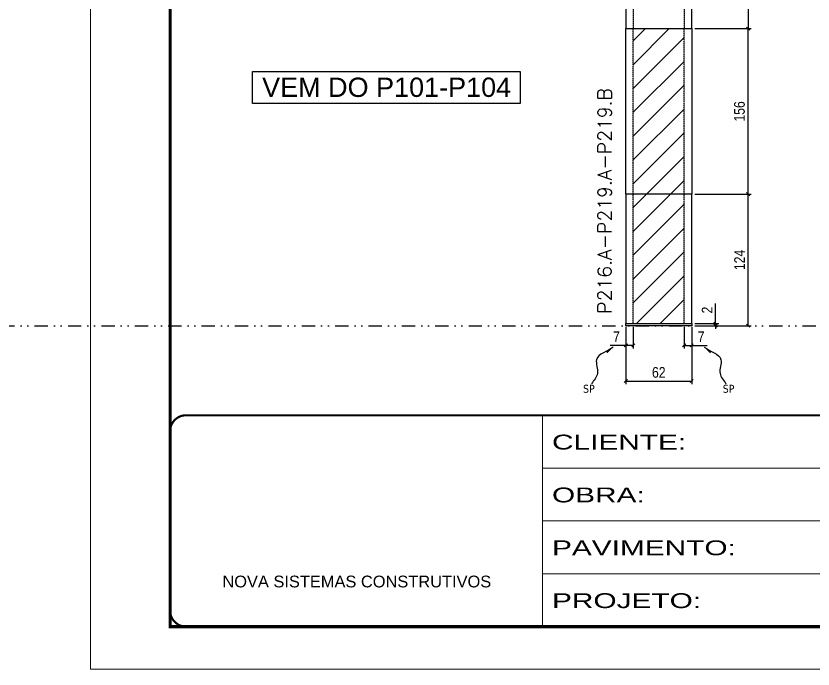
# Model space of a CAD drawing. Extents: x 13379 to 23315, y 867 to 16997.
# Drawn here: x 17513 to 18264, y 7758 to 8374 of the extents above; entities that cross this region are included whole.
import ezdxf
from ezdxf.enums import TextEntityAlignment as Align

# ---------------------------------------------------------------- set-up
doc = ezdxf.new("R2010")
doc.units = 0
for name, pattern in [('CONTINUO', [0]), ('DASHED', [0.75, 0.5, -0.25]), ('DIVIDE2', [0.625, 0.25, -0.125, 0, -0.125, 0, -0.125]), ('HIDDEN', [0.375, 0.25, -0.125])]:
    doc.linetypes.add(name, pattern=pattern)
for name, color, linetype in [('COTA', 241, 'Continuous'), ('Nível', 160, 'Continuous'), ('Painéis', 200, 'Continuous'), ('Sarrafo de Pressão', 42, 'HIDDEN'), ('texto', 7, 'Continuous'), ('TEXTO_GERAL', 7, 'Continuous')]:
    doc.layers.add(name, color=color, linetype=linetype)
for name, color, linetype, lineweight in [('Folhas', 255, 'Continuous', 9), ('Hachura', 251, 'Continuous', 9), ('SARRAFO DE PRESSAO', 251, 'DASHED', 9), ('Texto Seção', 7, 'Continuous', 15)]:
    doc.layers.add(name, color=color, linetype=linetype, lineweight=lineweight)
doc.styles.add('ARIAL', font='arial.ttf')
doc.styles.add('COTA TECNICA', font='techl___.ttf', dxfattribs={"height": 10})
doc.styles.add('COTA TECNICA-50', font='techl___.ttf', dxfattribs={"height": 10})
doc.styles.add('REGUA-120', font='ROMANS.shx', dxfattribs={"height": 15})
doc.styles.get("Standard").update_dxf_attribs({"font": 'arial.ttf'})
doc.styles.add('Tecnologia', font='')
doc.styles.get('Tecnologia').set_extended_font_data('Forgotten Futurist')
doc.dimstyles.new('COTA PAINEL-50', dxfattribs={"dimtxt": 10, "dimasz": 3, "dimexe": 3, "dimexo": 3, "dimgap": 3, "dimtad": 1, "dimdec": 1, "dimzin": 12, "dimdsep": 46, "dimtxsty": 'COTA TECNICA-50', "dimblk1": 'OBLIQUE', "dimblk2": 'OBLIQUE', "dimsah": 1, "dimcen": 0.9, "dimclrd": 4, "dimclre": 4, "dimclrt": 240, "dimadec": 1, "dimazin": 3, "dimtfac": 1, "dimtdec": 1, "dimtmove": 0, "dimatfit": 3, "dimfxl": 1, "dimtolj": 1, "dimtzin": 12, "dimarcsym": 0})
doc.dimstyles.new('PAINEL', dxfattribs={"dimtxt": 10, "dimasz": 3, "dimexe": 3, "dimexo": 3, "dimgap": 3, "dimtad": 1, "dimdec": 1, "dimzin": 12, "dimdsep": 46, "dimtxsty": 'COTA TECNICA', "dimblk1": 'OBLIQUE', "dimblk2": 'OBLIQUE', "dimsah": 1, "dimcen": 0.9, "dimclrd": 4, "dimclre": 4, "dimclrt": 240, "dimadec": 1, "dimazin": 3, "dimtfac": 1, "dimtdec": 1, "dimtmove": 0, "dimatfit": 3, "dimfxl": 1, "dimtolj": 1, "dimtzin": 12, "dimarcsym": 0})
doc.dimstyles.get("Standard").update_dxf_attribs({"dimtxt": 0.18, "dimasz": 0.18, "dimexe": 0.18, "dimexo": 0.0625, "dimgap": 0.09, "dimtad": 0, "dimtih": 1, "dimtoh": 1, "dimdec": 4, "dimzin": 0, "dimdsep": 46, "dimtxsty": 'Standard', "dimcen": 0.09, "dimadec": 0, "dimazin": 0, "dimtfac": 1, "dimtdec": 4, "dimtofl": 0, "dimtmove": 0, "dimatfit": 3, "dimfxl": 1, "dimtolj": 1, "dimtzin": 0, "dimarcsym": 0})

# ---------------------------------------------------------------- blocks, each defined once
blk = doc.blocks.new('9999999999')
at = {"color": 30, "linetype": 'CONTINUO'}
for p, q in [((98564.56, 34230.21), (98564.56, 34429.45)), ((98564.56, 34379.64), (99583.98, 34379.64)), ((98564.56, 34329.83), (99487.98, 34329.83)), ((98564.56, 34280.02), (99487.98, 34280.02))]:
    blk.add_line(p, q, dxfattribs=at)
at = {"color": 30, "linetype": 'CONTINUO', "const_width": 2}
blk.add_lwpolyline([(99583.98, 34230.21), (99583.98, 34414.45, 0.414214), (99568.98, 34429.45), (98228.98, 34429.45, 0.414214), (98213.98, 34414.45), (98213.98, 34245.21, 0.414214), (98228.98, 34230.21), (99583.98, 34230.21)], format="xyb", dxfattribs=at)
at = {"layer": 'Folhas'}
blk.add_lwpolyline([(98138.98, 34190.21), (99623.98, 34190.21), (99623.98, 35240.21), (98138.98, 35240.21)], close=True, dxfattribs=at)
at = {"layer": 'Folhas', "color": 30, "const_width": 3}
blk.add_lwpolyline([(98213.98, 34230.21), (99583.98, 34230.21), (99583.98, 35200.21), (98213.98, 35200.21)], close=True, dxfattribs=at)
at = {"color": 7, "linetype": 'Continuous', "ltscale": 5, "style": 'ARIAL'}
blk.add_text('NOVA SISTEMAS CONSTRUTIVOS', height=11.0592, dxfattribs=at).set_placement((98263.19, 34267.21))
at = {"layer": 'Folhas', "color": 7, "style": 'Tecnologia', "width": 1.5}
for s, p in [('CLIENTE:', (98573.65, 34397.17)), ('OBRA:', (98573.65, 34347.31)), ('PAVIMENTO:', (98573.65, 34297.5)), ('PROJETO:', (98573.65, 34247.69))]:
    blk.add_text(s, height=14, dxfattribs=at).set_placement(p)
blk = doc.blocks.new('_Oblique')
at = {"color": 0, "linetype": 'ByBlock', "lineweight": -2}
blk.add_line((-0.5, -0.5), (0.5, 0.5), dxfattribs=at)
blk = doc.blocks.new('*D1026')
at = {"layer": 'COTA', "color": 4, "lineweight": -2, "transparency": 16777216}
for p, q in [((18087.23, 8081.14), (18087.23, 8026.97)), ((18149.23, 8081.14), (18149.23, 8026.97)), ((18087.23, 8029.97), (18149.23, 8029.97))]:
    blk.add_line(p, q, dxfattribs=at)
at = {"layer": 'Defpoints', "color": 0, "transparency": 16777216}
for p in [(18087.23, 8084.14), (18149.23, 8084.14), (18149.23, 8029.97)]:
    blk.add_point(p, dxfattribs=at)
at = {"layer": 'COTA', "color": 4, "lineweight": -2, "transparency": 16777216, "xscale": 3, "yscale": 3, "zscale": 3, "rotation": 180}
blk.add_blockref('_Oblique', (18087.23, 8029.97), dxfattribs=at)
at = {"layer": 'COTA', "color": 4, "lineweight": -2, "transparency": 16777216, "xscale": 3, "yscale": 3, "zscale": 3}
blk.add_blockref('_Oblique', (18149.23, 8029.97), dxfattribs=at)
at = {"layer": 'COTA', "color": 240, "transparency": 16777216, "insert": (18118.23, 8038.07), "char_height": 10, "attachment_point": 5, "style": 'COTA TECNICA'}
blk.add_mtext('\\A1;62', dxfattribs=at)
blk = doc.blocks.new('*D1027')
at = {"layer": 'COTA', "color": 4, "lineweight": -2, "transparency": 16777216}
for p, q in [((18152.23, 8206.14), (18205.39, 8206.14)), ((18202.39, 8082.14), (18202.39, 8206.14)), ((18152.23, 8082.14), (18205.39, 8082.14))]:
    blk.add_line(p, q, dxfattribs=at)
at = {"layer": 'Defpoints', "color": 0, "transparency": 16777216}
for p in [(18149.23, 8206.14), (18202.39, 8206.14), (18149.23, 8082.14)]:
    blk.add_point(p, dxfattribs=at)
at = {"layer": 'COTA', "color": 4, "lineweight": -2, "transparency": 16777216, "xscale": 3, "yscale": 3, "zscale": 3}
for p, rotation in [((18202.39, 8206.14), 90), ((18202.39, 8082.14), 270)]:
    blk.add_blockref('_Oblique', p, dxfattribs=dict(at, rotation=rotation))
at = {"layer": 'COTA', "color": 240, "transparency": 16777216, "insert": (18194.32, 8144.14), "char_height": 10, "attachment_point": 5, "rotation": 90, "style": 'COTA TECNICA-50'}
blk.add_mtext('\\A1;124', dxfattribs=at)
blk = doc.blocks.new('*D1028')
at = {"layer": 'COTA', "color": 4, "lineweight": -2, "transparency": 16777216}
for p, q in [((18171.75, 8084.14), (18171.75, 8102.95)), ((18152.23, 8084.14), (18174.75, 8084.14)), ((18152.23, 8082.14), (18174.75, 8082.14)), ((18171.75, 8082.14), (18171.75, 8084.14)), ((18171.75, 8082.14), (18171.75, 8079.14))]:
    blk.add_line(p, q, dxfattribs=at)
at = {"layer": 'Defpoints', "color": 0, "transparency": 16777216}
for p in [(18149.23, 8084.14), (18149.23, 8082.14), (18171.75, 8082.14)]:
    blk.add_point(p, dxfattribs=at)
at = {"layer": 'COTA', "color": 4, "lineweight": -2, "transparency": 16777216, "xscale": 3, "yscale": 3, "zscale": 3}
for p, rotation in [((18171.75, 8084.14), 270), ((18171.75, 8082.14), 90)]:
    blk.add_blockref('_Oblique', p, dxfattribs=dict(at, rotation=rotation))
at = {"layer": 'COTA', "color": 240, "transparency": 16777216, "insert": (18163.75, 8096.89), "char_height": 10, "attachment_point": 5, "rotation": 90, "style": 'COTA TECNICA-50'}
blk.add_mtext('\\A1;2', dxfattribs=at)
blk = doc.blocks.new('*D1029')
at = {"layer": 'COTA', "color": 4, "lineweight": -2, "transparency": 16777216}
for p, q in [((18087.23, 8079.14), (18087.23, 8060.63)), ((18094.23, 8081.14), (18094.23, 8060.63)), ((18087.23, 8063.63), (18072.5, 8063.63)), ((18094.23, 8063.63), (18087.23, 8063.63))]:
    blk.add_line(p, q, dxfattribs=at)
at = {"layer": 'Defpoints', "color": 0, "transparency": 16777216}
for p in [(18087.23, 8082.14), (18094.23, 8084.14), (18087.23, 8063.63)]:
    blk.add_point(p, dxfattribs=at)
at = {"layer": 'COTA', "color": 4, "lineweight": -2, "transparency": 16777216, "xscale": 3, "yscale": 3, "zscale": 3, "rotation": 180}
blk.add_blockref('_Oblique', (18087.23, 8063.63), dxfattribs=at)
at = {"layer": 'COTA', "color": 4, "lineweight": -2, "transparency": 16777216, "xscale": 3, "yscale": 3, "zscale": 3}
blk.add_blockref('_Oblique', (18094.23, 8063.63), dxfattribs=at)
at = {"layer": 'COTA', "color": 240, "transparency": 16777216, "insert": (18078.36, 8071.71), "char_height": 10, "attachment_point": 5, "style": 'COTA TECNICA-50'}
blk.add_mtext('\\A1;7', dxfattribs=at)
blk = doc.blocks.new('*D1030')
at = {"layer": 'COTA', "color": 4, "lineweight": -2, "transparency": 16777216}
for p, q in [((18142.23, 8081.14), (18142.23, 8060.63)), ((18149.23, 8079.14), (18149.23, 8060.63)), ((18142.23, 8063.63), (18149.23, 8063.63)), ((18149.23, 8063.63), (18163.96, 8063.63))]:
    blk.add_line(p, q, dxfattribs=at)
at = {"layer": 'Defpoints', "color": 0, "transparency": 16777216}
for p in [(18142.23, 8084.14), (18149.23, 8082.14), (18149.23, 8063.63)]:
    blk.add_point(p, dxfattribs=at)
at = {"layer": 'COTA', "color": 4, "lineweight": -2, "transparency": 16777216, "xscale": 3, "yscale": 3, "zscale": 3, "rotation": 180}
blk.add_blockref('_Oblique', (18142.23, 8063.63), dxfattribs=at)
at = {"layer": 'COTA', "color": 4, "lineweight": -2, "transparency": 16777216, "xscale": 3, "yscale": 3, "zscale": 3}
blk.add_blockref('_Oblique', (18149.23, 8063.63), dxfattribs=at)
at = {"layer": 'COTA', "color": 240, "transparency": 16777216, "insert": (18158.09, 8071.71), "char_height": 10, "attachment_point": 5, "style": 'COTA TECNICA-50'}
blk.add_mtext('\\A1;7', dxfattribs=at)
blk = doc.blocks.new('*D1031')
at = {"layer": 'COTA', "color": 4, "lineweight": -2, "transparency": 16777216}
for p, q in [((18152.23, 8362.14), (18205.39, 8362.14)), ((18202.39, 8206.14), (18202.39, 8362.14)), ((18152.23, 8206.14), (18205.39, 8206.14))]:
    blk.add_line(p, q, dxfattribs=at)
at = {"layer": 'Defpoints', "color": 0, "transparency": 16777216}
for p in [(18149.23, 8362.14), (18202.39, 8362.14), (18149.23, 8206.14)]:
    blk.add_point(p, dxfattribs=at)
at = {"layer": 'COTA', "color": 4, "lineweight": -2, "transparency": 16777216, "xscale": 3, "yscale": 3, "zscale": 3}
for p, rotation in [((18202.39, 8362.14), 90), ((18202.39, 8206.14), 270)]:
    blk.add_blockref('_Oblique', p, dxfattribs=dict(at, rotation=rotation))
at = {"layer": 'COTA', "color": 240, "transparency": 16777216, "insert": (18194.28, 8284.14), "char_height": 10, "attachment_point": 5, "rotation": 90, "style": 'COTA TECNICA'}
blk.add_mtext('\\A1;156', dxfattribs=at)
blk = doc.blocks.new('*D1032')
at = {"layer": 'COTA', "color": 4, "lineweight": -2, "transparency": 16777216}
for p, q in [((18152.23, 8497.14), (18205.39, 8497.14)), ((18202.39, 8497.14), (18202.39, 8362.14)), ((18152.23, 8362.14), (18205.39, 8362.14))]:
    blk.add_line(p, q, dxfattribs=at)
at = {"layer": 'Defpoints', "color": 0, "transparency": 16777216}
for p in [(18149.23, 8497.14), (18149.23, 8362.14), (18202.39, 8362.14)]:
    blk.add_point(p, dxfattribs=at)
at = {"layer": 'COTA', "color": 4, "lineweight": -2, "transparency": 16777216, "xscale": 3, "yscale": 3, "zscale": 3}
for p, rotation in [((18202.39, 8497.14), 90), ((18202.39, 8362.14), 270)]:
    blk.add_blockref('_Oblique', p, dxfattribs=dict(at, rotation=rotation))
at = {"layer": 'COTA', "color": 240, "transparency": 16777216, "insert": (18194.17, 8429.64), "char_height": 10, "attachment_point": 5, "rotation": 90, "style": 'COTA TECNICA'}
blk.add_mtext('\\A1;135', dxfattribs=at)

msp = doc.modelspace()

# ---------------------------------------------------------------- hatches: boundary and pattern name
at = {"layer": 'Hachura', "linetype": 'ByBlock'}
h = msp.add_hatch(dxfattribs=at)
h.set_pattern_fill('ANSI31', color=256, scale=5)
h.paths.add_polyline_path([(18142.23, 8206.14), (18094.23, 8206.14), (18094.23, 8084.14), (18142.23, 8084.14)])
h.paths.add_polyline_path([(18142.23, 8362.14), (18094.23, 8362.14), (18094.23, 8206.14), (18142.23, 8206.14)])

# ---------------------------------------------------------------- linework, layer by layer
at = {"layer": 'Nível', "color": 4, "linetype": 'DIVIDE2', "ltscale": 50}
msp.add_line((13378.94, 8082.14), (21112.79, 8082.14), dxfattribs=at)
at = {"layer": 'Painéis'}
for p, q in [((18087.23, 8206.14), (18087.23, 8362.14)), ((18149.23, 8362.14), (18149.23, 8206.14))]:
    msp.add_line(p, q, dxfattribs=at)
for points in [[(18087.23, 8362.14), (18149.23, 8362.14), (18149.23, 8497.14), (18087.23, 8497.14)], [(18087.23, 8084.14), (18149.23, 8084.14), (18149.23, 8206.14), (18087.23, 8206.14)], [(18087.23, 8084.14), (18149.23, 8084.14), (18149.23, 8082.14), (18087.23, 8082.14)]]:
    msp.add_lwpolyline(points, close=True, dxfattribs=at)
at = {"layer": 'Sarrafo de Pressão'}
for p, q in [((18094.23, 8497.14), (18094.23, 8362.14)), ((18142.23, 8497.14), (18142.23, 8362.14)), ((18094.23, 8206.14), (18094.23, 8362.14)), ((18142.23, 8206.14), (18142.23, 8362.14)), ((18094.23, 8084.14), (18094.23, 8206.14)), ((18142.23, 8084.14), (18142.23, 8206.14))]:
    msp.add_line(p, q, dxfattribs=at)
at = {"layer": 'TEXTO_GERAL'}
msp.add_lwpolyline([(17735.72, 8321.74), (17987.57, 8321.74), (17987.57, 8291.65), (17735.72, 8291.65)], close=True, dxfattribs=at)

# ---------------------------------------------------------------- block references
at = {"layer": 'SARRAFO DE PRESSAO', "color": 6, "linetype": 'ByBlock'}
msp.add_blockref('9999999999', (-80555.98, -26431.71), dxfattribs=at)

# ---------------------------------------------------------------- texts
at = {"layer": 'texto', "color": 0, "char_height": 7.5, "attachment_point": 5}
for insert in [(18052.45, 8022.65), (18184, 8022.65)]:
    msp.add_mtext('{\\fTahoma|b0|i0|c0|p34;\\C4;SP}', dxfattribs=dict(at, insert=insert))
at = {"layer": 'Texto Seção', "insert": (18073.76, 8093.4), "char_height": 13, "width": 285.3299, "attachment_point": 7, "rotation": 90, "style": 'REGUA-120'}
msp.add_mtext('P216.A-P219.A-P219.B', dxfattribs=at)
at = {"layer": 'TEXTO_GERAL', "style": 'ARIAL'}
msp.add_text('VEM DO P101-P104 ', height=18.1982, dxfattribs=at).set_placement((17865.43, 8306.9), align=Align.MIDDLE_CENTER)

# ---------------------------------------------------------------- dimensions: what is measured, and where the dimension line sits
at = {"layer": 'COTA'}
for base, p1, p2, angle, dimstyle, picture, middle in [((18202.39, 8362.14), (18149.23, 8497.14), (18149.23, 8362.14), 90, 'PAINEL', '*D1032', (18194.17, 8429.64)), ((18202.39, 8362.14), (18149.23, 8206.14), (18149.23, 8362.14), 90, 'PAINEL', '*D1031', (18194.28, 8284.14)), ((18202.39, 8206.14), (18149.23, 8082.14), (18149.23, 8206.14), 90, 'COTA PAINEL-50', '*D1027', (18194.32, 8144.14)), ((18087.23, 8063.63), (18094.23, 8084.14), (18087.23, 8082.14), 180, 'COTA PAINEL-50', '*D1029', (18078.36, 8071.71))]:
    dim = msp.add_linear_dim(base=base, p1=p1, p2=p2, angle=angle, dimstyle=dimstyle, dxfattribs=at)
    dim.commit()
    dim.dimension.update_dxf_attribs({"geometry": picture, "text_midpoint": middle})
dim = msp.add_linear_dim(base=(18171.75, 8082.14), p1=(18149.23, 8084.14), p2=(18149.23, 8082.14), angle=90, dimstyle='COTA PAINEL-50', dxfattribs=at)
dim.commit()
dim.dimension.update_dxf_attribs({"geometry": '*D1028', "text_midpoint": (18171.75, 8096.89), "dimtype": 160})
dim = msp.add_linear_dim(base=(18149.23, 8029.97), p1=(18087.23, 8084.14), p2=(18149.23, 8084.14), dimstyle='PAINEL', override={"dimarcsym": 2}, dxfattribs=at)
dim.commit()
dim.dimension.update_dxf_attribs({"geometry": '*D1026', "text_midpoint": (18118.23, 8038.07)})
dim = msp.add_linear_dim(base=(18149.23, 8063.63), p1=(18142.23, 8084.14), p2=(18149.23, 8082.14), dimstyle='COTA PAINEL-50', dxfattribs=at)
dim.commit()
dim.dimension.update_dxf_attribs({"geometry": '*D1030', "text_midpoint": (18158.09, 8071.71)})

# ---------------------------------------------------------------- leaders
at = {"layer": 'COTA', "path_type": 1}
for points in [[(18075.4, 8061.96), (18059.61, 8050.13), (18060.54, 8037.12), (18054.99, 8027.34)], [(18161.06, 8061.96), (18176.84, 8050.13), (18175.92, 8037.12), (18181.47, 8027.34)]]:
    msp.add_leader(points, dimstyle='Standard', override={"dimasz": 8}, dxfattribs=at)

doc.saveas('drawing.dxf')
